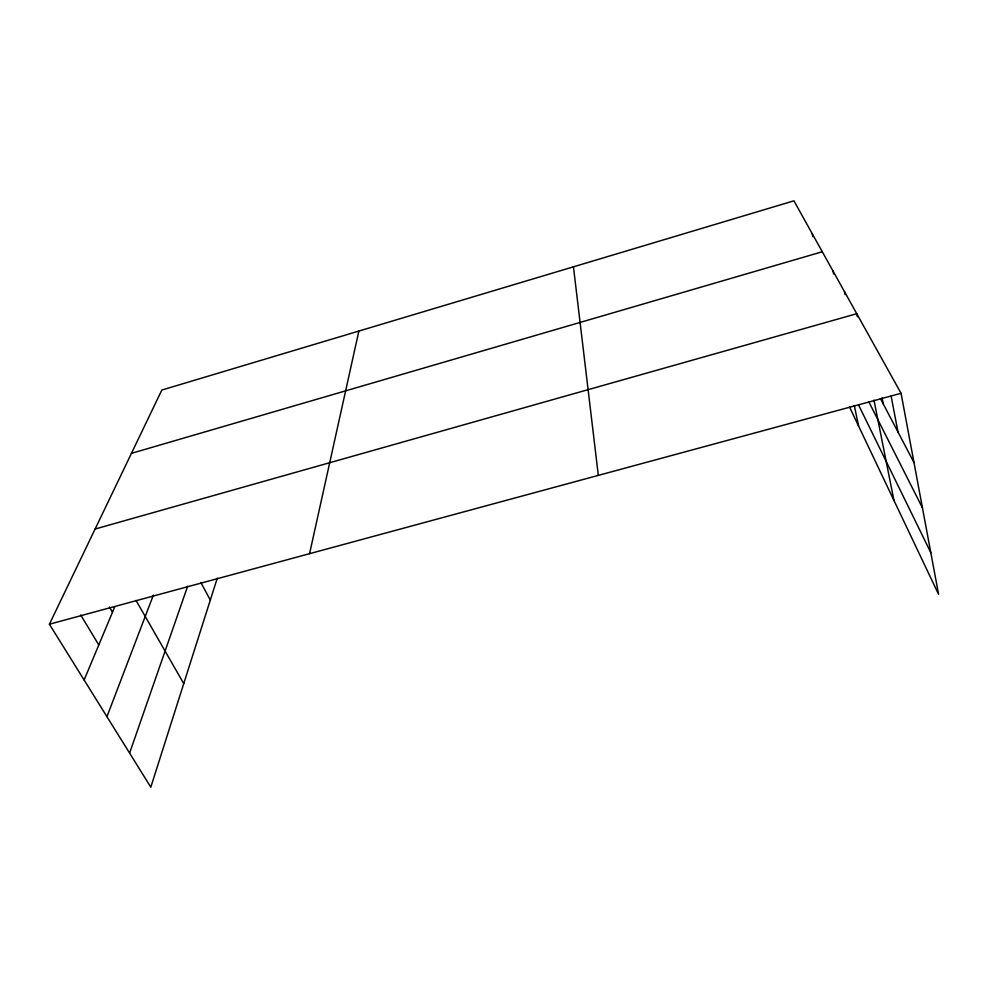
<?xml version="1.0" encoding="UTF-8"?>
<svg xmlns="http://www.w3.org/2000/svg" width="988" height="988" viewBox="0 0 988 988"><rect width="100%" height="100%" fill="white"/><g stroke="black" fill="none" stroke-linecap="round" stroke-linejoin="round"><path stroke-width="1.48" d="M309.565 553.675L358.866 331.054M217.286 578.141L150.806 787.177L49.4 624.218L161.834 390.038L793.932 200.823L901.056 393.298L938.6 594.381L849.47 406.871M129.601 753.103L187.658 586.217M106.939 716.695L153.362 595.147M84.116 680.016L114.818 606.694M131.429 453.356L822.288 251.755M95.095 529.037L856.757 313.715L857.349 316.679M49.4 624.218L901.056 393.298M80.695 614.968L98.8 644.942M109.409 607.003L112.496 612.239M136.023 600.408L183.743 683.622M200.885 582.537L210.308 600.074M880.469 398.584L913.986 462.569M868.86 401.857L922.446 507.869M858.708 405.241L930.807 552.65M812.235 233.711L812.865 236.688M854.299 405.5L858.584 426.026M833.008 271.021L833.613 273.985M844.468 291.621L845.073 294.585M873.972 400.14L893.955 500.447M882.049 397.855L883.21 403.82M891.127 396.102L898.006 432.052M573.448 266.822L598.32 475.389"/></g></svg>
